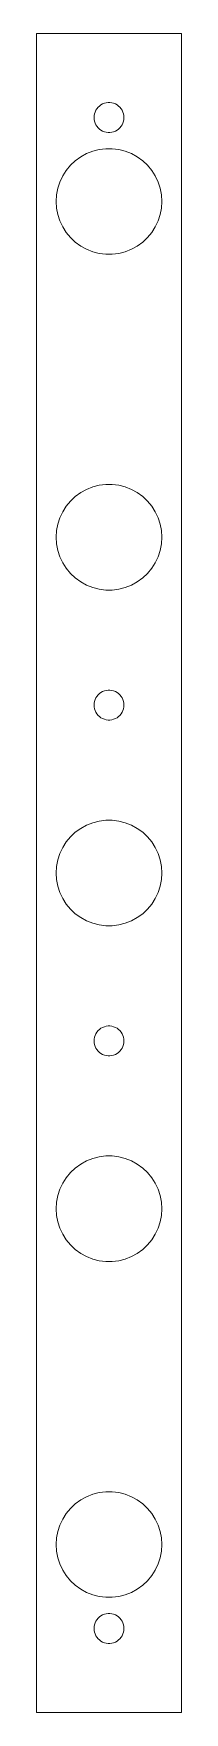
# Model space of a CAD drawing. Header units: millimetres. Extents: x 175 to 186, y -64 to 64.
import ezdxf

# ---------------------------------------------------------------- set-up
doc = ezdxf.new("R2010")
doc.units = ezdxf.units.MM
doc.layers.get('0').update_dxf_attribs({"linetype": 'CONTINUOUS', "lineweight": 0})

msp = doc.modelspace()

# ---------------------------------------------------------------- linework, layer by layer
for p, q in [((175.05, -63.5), (175.05, 63.5)), ((175.05, 63.5), (186.05, 63.5)), ((186.05, 63.5), (186.05, -63.5)), ((179.42, 57.15), (179.429, 57.292)), ((179.429, 57.008), (179.42, 57.15)), ((179.429, 57.292), (179.455, 57.431)), ((179.455, 57.431), (179.499, 57.566)), ((179.499, 57.566), (179.56, 57.695)), ((179.56, 57.695), (179.636, 57.814)), ((179.636, 57.814), (179.726, 57.924)), ((179.726, 57.924), (179.83, 58.021)), ((179.83, 58.021), (179.944, 58.104)), ((179.944, 58.104), (180.069, 58.173)), ((180.069, 58.173), (180.201, 58.225)), ((180.201, 58.225), (180.338, 58.26)), ((180.338, 58.26), (180.479, 58.278)), ((180.479, 58.278), (180.621, 58.278)), ((180.621, 58.278), (180.762, 58.26)), ((180.762, 58.26), (180.899, 58.225)), ((180.899, 58.225), (181.031, 58.173)), ((181.031, 58.173), (181.156, 58.104)), ((181.156, 58.104), (181.27, 58.021)), ((181.27, 58.021), (181.374, 57.924)), ((181.374, 57.924), (181.464, 57.814)), ((181.464, 57.814), (181.54, 57.695)), ((181.54, 57.695), (181.601, 57.566)), ((181.601, 57.566), (181.645, 57.431)), ((181.645, 57.431), (181.671, 57.292)), ((181.671, 57.292), (181.68, 57.15)), ((181.68, 57.15), (181.671, 57.008)), ((179.455, 56.869), (179.429, 57.008)), ((179.499, 56.734), (179.455, 56.869)), ((179.56, 56.605), (179.499, 56.734)), ((179.636, 56.486), (179.56, 56.605)), ((179.726, 56.376), (179.636, 56.486)), ((179.83, 56.279), (179.726, 56.376)), ((179.944, 56.196), (179.83, 56.279)), ((180.069, 56.127), (179.944, 56.196)), ((180.201, 56.075), (180.069, 56.127)), ((180.338, 56.04), (180.201, 56.075)), ((180.479, 56.022), (180.338, 56.04)), ((180.621, 56.022), (180.479, 56.022)), ((180.762, 56.04), (180.621, 56.022)), ((180.899, 56.075), (180.762, 56.04)), ((181.031, 56.127), (180.899, 56.075)), ((181.156, 56.196), (181.031, 56.127)), ((181.27, 56.279), (181.156, 56.196)), ((181.374, 56.376), (181.27, 56.279)), ((181.464, 56.486), (181.374, 56.376)), ((181.54, 56.605), (181.464, 56.486)), ((181.601, 56.734), (181.54, 56.605)), ((181.645, 56.869), (181.601, 56.734)), ((181.671, 57.008), (181.645, 56.869)), ((179.314, 54.604), (179.8, 54.729)), ((179.8, 54.729), (180.299, 54.792)), ((180.299, 54.792), (180.801, 54.792)), ((180.801, 54.792), (181.3, 54.729)), ((181.3, 54.729), (181.786, 54.604)), ((177.314, 53.151), (177.634, 53.538)), ((177.634, 53.538), (178, 53.882)), ((178, 53.882), (178.407, 54.177)), ((178.407, 54.177), (178.847, 54.419)), ((178.847, 54.419), (179.314, 54.604)), ((181.786, 54.604), (182.253, 54.419)), ((182.253, 54.419), (182.693, 54.177)), ((182.693, 54.177), (183.1, 53.882)), ((183.1, 53.882), (183.466, 53.538)), ((183.466, 53.538), (183.786, 53.151)), ((176.676, 51.795), (176.831, 52.272)), ((176.831, 52.272), (177.045, 52.727)), ((177.045, 52.727), (177.314, 53.151)), ((183.786, 53.151), (184.055, 52.727)), ((184.055, 52.727), (184.269, 52.272)), ((184.269, 52.272), (184.424, 51.795)), ((176.55, 50.8), (176.582, 51.301)), ((176.582, 50.299), (176.55, 50.8)), ((176.582, 51.301), (176.676, 51.795)), ((184.424, 51.795), (184.518, 51.301)), ((184.518, 51.301), (184.55, 50.8)), ((184.55, 50.8), (184.518, 50.299)), ((176.676, 49.805), (176.582, 50.299)), ((176.831, 49.328), (176.676, 49.805)), ((184.424, 49.805), (184.269, 49.328)), ((184.518, 50.299), (184.424, 49.805)), ((177.045, 48.873), (176.831, 49.328)), ((177.314, 48.449), (177.045, 48.873)), ((177.634, 48.062), (177.314, 48.449)), ((183.786, 48.449), (183.466, 48.062)), ((184.055, 48.873), (183.786, 48.449)), ((184.269, 49.328), (184.055, 48.873)), ((178, 47.718), (177.634, 48.062)), ((178.407, 47.423), (178, 47.718)), ((178.847, 47.181), (178.407, 47.423)), ((179.314, 46.996), (178.847, 47.181)), ((179.8, 46.871), (179.314, 46.996)), ((181.786, 46.996), (181.3, 46.871)), ((182.253, 47.181), (181.786, 46.996)), ((182.693, 47.423), (182.253, 47.181)), ((183.1, 47.718), (182.693, 47.423)), ((183.466, 48.062), (183.1, 47.718)), ((180.299, 46.808), (179.8, 46.871)), ((180.801, 46.808), (180.299, 46.808)), ((181.3, 46.871), (180.801, 46.808)), ((179.314, 29.204), (179.8, 29.329)), ((179.8, 29.329), (180.299, 29.392)), ((180.299, 29.392), (180.801, 29.392)), ((180.801, 29.392), (181.3, 29.329)), ((181.3, 29.329), (181.786, 29.204)), ((177.314, 27.751), (177.634, 28.138)), ((177.634, 28.138), (178, 28.482)), ((178, 28.482), (178.407, 28.777)), ((178.407, 28.777), (178.847, 29.019)), ((178.847, 29.019), (179.314, 29.204)), ((181.786, 29.204), (182.253, 29.019)), ((182.253, 29.019), (182.693, 28.777)), ((182.693, 28.777), (183.1, 28.482)), ((183.1, 28.482), (183.466, 28.138)), ((183.466, 28.138), (183.786, 27.751)), ((176.676, 26.395), (176.831, 26.872)), ((176.831, 26.872), (177.045, 27.327)), ((177.045, 27.327), (177.314, 27.751)), ((183.786, 27.751), (184.055, 27.327)), ((184.055, 27.327), (184.269, 26.872)), ((184.269, 26.872), (184.424, 26.395)), ((176.55, 25.4), (176.582, 25.901)), ((176.582, 24.899), (176.55, 25.4)), ((176.582, 25.901), (176.676, 26.395)), ((184.424, 26.395), (184.518, 25.901)), ((184.518, 25.901), (184.55, 25.4)), ((184.55, 25.4), (184.518, 24.899)), ((176.676, 24.405), (176.582, 24.899)), ((176.831, 23.928), (176.676, 24.405)), ((184.424, 24.405), (184.269, 23.928)), ((184.518, 24.899), (184.424, 24.405)), ((177.045, 23.473), (176.831, 23.928)), ((177.314, 23.049), (177.045, 23.473)), ((177.634, 22.662), (177.314, 23.049)), ((183.786, 23.049), (183.466, 22.662)), ((184.055, 23.473), (183.786, 23.049)), ((184.269, 23.928), (184.055, 23.473)), ((178, 22.318), (177.634, 22.662)), ((178.407, 22.023), (178, 22.318)), ((178.847, 21.781), (178.407, 22.023)), ((179.314, 21.596), (178.847, 21.781)), ((179.8, 21.471), (179.314, 21.596)), ((181.786, 21.596), (181.3, 21.471)), ((182.253, 21.781), (181.786, 21.596)), ((182.693, 22.023), (182.253, 21.781)), ((183.1, 22.318), (182.693, 22.023)), ((183.466, 22.662), (183.1, 22.318)), ((180.299, 21.408), (179.8, 21.471)), ((180.801, 21.408), (180.299, 21.408)), ((181.3, 21.471), (180.801, 21.408)), ((179.42, 12.7), (179.429, 12.842)), ((179.429, 12.558), (179.42, 12.7)), ((179.429, 12.842), (179.455, 12.981)), ((179.455, 12.981), (179.499, 13.116)), ((179.499, 13.116), (179.56, 13.245)), ((179.56, 13.245), (179.636, 13.364)), ((179.636, 13.364), (179.726, 13.474)), ((179.726, 13.474), (179.83, 13.571)), ((179.83, 13.571), (179.944, 13.654)), ((179.944, 13.654), (180.069, 13.723)), ((180.069, 13.723), (180.201, 13.775)), ((180.201, 13.775), (180.338, 13.81)), ((180.338, 13.81), (180.479, 13.828)), ((180.479, 13.828), (180.621, 13.828)), ((180.621, 13.828), (180.762, 13.81)), ((180.762, 13.81), (180.899, 13.775)), ((180.899, 13.775), (181.031, 13.723)), ((181.031, 13.723), (181.156, 13.654)), ((181.156, 13.654), (181.27, 13.571)), ((181.27, 13.571), (181.374, 13.474)), ((181.374, 13.474), (181.464, 13.364)), ((181.464, 13.364), (181.54, 13.245)), ((181.54, 13.245), (181.601, 13.116)), ((181.601, 13.116), (181.645, 12.981)), ((181.645, 12.981), (181.671, 12.842)), ((181.671, 12.842), (181.68, 12.7)), ((181.68, 12.7), (181.671, 12.558)), ((179.455, 12.419), (179.429, 12.558)), ((179.499, 12.284), (179.455, 12.419)), ((179.56, 12.155), (179.499, 12.284)), ((179.636, 12.036), (179.56, 12.155)), ((179.726, 11.926), (179.636, 12.036)), ((179.83, 11.829), (179.726, 11.926)), ((179.944, 11.746), (179.83, 11.829)), ((180.069, 11.677), (179.944, 11.746)), ((180.201, 11.625), (180.069, 11.677)), ((180.338, 11.59), (180.201, 11.625)), ((180.479, 11.572), (180.338, 11.59)), ((180.621, 11.572), (180.479, 11.572)), ((180.762, 11.59), (180.621, 11.572)), ((180.899, 11.625), (180.762, 11.59)), ((181.031, 11.677), (180.899, 11.625)), ((181.156, 11.746), (181.031, 11.677)), ((181.27, 11.829), (181.156, 11.746)), ((181.374, 11.926), (181.27, 11.829)), ((181.464, 12.036), (181.374, 11.926)), ((181.54, 12.155), (181.464, 12.036)), ((181.601, 12.284), (181.54, 12.155)), ((181.645, 12.419), (181.601, 12.284)), ((181.671, 12.558), (181.645, 12.419)), ((179.314, 3.804), (179.8, 3.929)), ((179.8, 3.929), (180.299, 3.992)), ((180.299, 3.992), (180.801, 3.992)), ((180.801, 3.992), (181.3, 3.929)), ((181.3, 3.929), (181.786, 3.804)), ((177.314, 2.351), (177.634, 2.738)), ((177.634, 2.738), (178, 3.082)), ((178, 3.082), (178.407, 3.377)), ((178.407, 3.377), (178.847, 3.619)), ((178.847, 3.619), (179.314, 3.804)), ((181.786, 3.804), (182.253, 3.619)), ((182.253, 3.619), (182.693, 3.377)), ((182.693, 3.377), (183.1, 3.082)), ((183.1, 3.082), (183.466, 2.738)), ((183.466, 2.738), (183.786, 2.351)), ((176.676, 0.995), (176.831, 1.472)), ((176.831, 1.472), (177.045, 1.927)), ((177.045, 1.927), (177.314, 2.351)), ((183.786, 2.351), (184.055, 1.927)), ((184.055, 1.927), (184.269, 1.472)), ((184.269, 1.472), (184.424, 0.995)), ((176.55, 0), (176.582, 0.501)), ((176.582, -0.501), (176.55, 0)), ((176.582, 0.501), (176.676, 0.995)), ((184.424, 0.995), (184.518, 0.501)), ((184.518, 0.501), (184.55, 0)), ((184.55, 0), (184.518, -0.501)), ((176.676, -0.995), (176.582, -0.501)), ((176.831, -1.472), (176.676, -0.995)), ((184.424, -0.995), (184.269, -1.472)), ((184.518, -0.501), (184.424, -0.995)), ((177.045, -1.927), (176.831, -1.472)), ((177.314, -2.351), (177.045, -1.927)), ((177.634, -2.738), (177.314, -2.351)), ((183.786, -2.351), (183.466, -2.738)), ((184.055, -1.927), (183.786, -2.351)), ((184.269, -1.472), (184.055, -1.927)), ((178, -3.082), (177.634, -2.738)), ((178.407, -3.377), (178, -3.082)), ((178.847, -3.619), (178.407, -3.377)), ((179.314, -3.804), (178.847, -3.619)), ((179.8, -3.929), (179.314, -3.804)), ((181.786, -3.804), (181.3, -3.929)), ((182.253, -3.619), (181.786, -3.804)), ((182.693, -3.377), (182.253, -3.619)), ((183.1, -3.082), (182.693, -3.377)), ((183.466, -2.738), (183.1, -3.082)), ((180.299, -3.992), (179.8, -3.929)), ((180.801, -3.992), (180.299, -3.992)), ((181.3, -3.929), (180.801, -3.992)), ((179.42, -12.7), (179.429, -12.558)), ((179.429, -12.842), (179.42, -12.7)), ((179.429, -12.558), (179.455, -12.419)), ((179.455, -12.419), (179.499, -12.284)), ((179.499, -12.284), (179.56, -12.155)), ((179.56, -12.155), (179.636, -12.036)), ((179.636, -12.036), (179.726, -11.926)), ((179.726, -11.926), (179.83, -11.829)), ((179.83, -11.829), (179.944, -11.746)), ((179.944, -11.746), (180.069, -11.677)), ((180.069, -11.677), (180.201, -11.625)), ((180.201, -11.625), (180.338, -11.59)), ((180.338, -11.59), (180.479, -11.572)), ((180.479, -11.572), (180.621, -11.572)), ((180.621, -11.572), (180.762, -11.59)), ((180.762, -11.59), (180.899, -11.625)), ((180.899, -11.625), (181.031, -11.677)), ((181.031, -11.677), (181.156, -11.746)), ((181.156, -11.746), (181.27, -11.829)), ((181.27, -11.829), (181.374, -11.926)), ((181.374, -11.926), (181.464, -12.036)), ((181.464, -12.036), (181.54, -12.155)), ((181.54, -12.155), (181.601, -12.284)), ((181.601, -12.284), (181.645, -12.419)), ((181.645, -12.419), (181.671, -12.558)), ((181.671, -12.558), (181.68, -12.7)), ((181.68, -12.7), (181.671, -12.842)), ((179.455, -12.981), (179.429, -12.842)), ((179.499, -13.116), (179.455, -12.981)), ((179.56, -13.245), (179.499, -13.116)), ((179.636, -13.364), (179.56, -13.245)), ((179.726, -13.474), (179.636, -13.364)), ((179.83, -13.571), (179.726, -13.474)), ((179.944, -13.654), (179.83, -13.571)), ((180.069, -13.723), (179.944, -13.654)), ((180.201, -13.775), (180.069, -13.723)), ((180.338, -13.81), (180.201, -13.775)), ((180.479, -13.828), (180.338, -13.81)), ((180.621, -13.828), (180.479, -13.828)), ((180.762, -13.81), (180.621, -13.828)), ((180.899, -13.775), (180.762, -13.81)), ((181.031, -13.723), (180.899, -13.775)), ((181.156, -13.654), (181.031, -13.723)), ((181.27, -13.571), (181.156, -13.654)), ((181.374, -13.474), (181.27, -13.571)), ((181.464, -13.364), (181.374, -13.474)), ((181.54, -13.245), (181.464, -13.364)), ((181.601, -13.116), (181.54, -13.245)), ((181.645, -12.981), (181.601, -13.116)), ((181.671, -12.842), (181.645, -12.981)), ((179.314, -21.596), (179.8, -21.471)), ((179.8, -21.471), (180.299, -21.408)), ((180.299, -21.408), (180.801, -21.408)), ((180.801, -21.408), (181.3, -21.471)), ((181.3, -21.471), (181.786, -21.596)), ((177.314, -23.049), (177.634, -22.662)), ((177.634, -22.662), (178, -22.318)), ((178, -22.318), (178.407, -22.023)), ((178.407, -22.023), (178.847, -21.781)), ((178.847, -21.781), (179.314, -21.596)), ((181.786, -21.596), (182.253, -21.781)), ((182.253, -21.781), (182.693, -22.023)), ((182.693, -22.023), (183.1, -22.318)), ((183.1, -22.318), (183.466, -22.662)), ((183.466, -22.662), (183.786, -23.049)), ((176.676, -24.405), (176.831, -23.928)), ((176.831, -23.928), (177.045, -23.473)), ((177.045, -23.473), (177.314, -23.049)), ((183.786, -23.049), (184.055, -23.473)), ((184.055, -23.473), (184.269, -23.928)), ((184.269, -23.928), (184.424, -24.405)), ((176.55, -25.4), (176.582, -24.899)), ((176.582, -25.901), (176.55, -25.4)), ((176.582, -24.899), (176.676, -24.405)), ((184.424, -24.405), (184.518, -24.899)), ((184.518, -24.899), (184.55, -25.4)), ((184.55, -25.4), (184.518, -25.901)), ((176.676, -26.395), (176.582, -25.901)), ((176.831, -26.872), (176.676, -26.395)), ((184.424, -26.395), (184.269, -26.872)), ((184.518, -25.901), (184.424, -26.395)), ((177.045, -27.327), (176.831, -26.872)), ((177.314, -27.751), (177.045, -27.327)), ((177.634, -28.138), (177.314, -27.751)), ((183.786, -27.751), (183.466, -28.138)), ((184.055, -27.327), (183.786, -27.751)), ((184.269, -26.872), (184.055, -27.327)), ((178, -28.482), (177.634, -28.138)), ((178.407, -28.777), (178, -28.482)), ((178.847, -29.019), (178.407, -28.777)), ((179.314, -29.204), (178.847, -29.019)), ((179.8, -29.329), (179.314, -29.204)), ((181.786, -29.204), (181.3, -29.329)), ((182.253, -29.019), (181.786, -29.204)), ((182.693, -28.777), (182.253, -29.019)), ((183.1, -28.482), (182.693, -28.777)), ((183.466, -28.138), (183.1, -28.482)), ((180.299, -29.392), (179.8, -29.329)), ((180.801, -29.392), (180.299, -29.392)), ((181.3, -29.329), (180.801, -29.392)), ((179.314, -46.996), (179.8, -46.871)), ((179.8, -46.871), (180.299, -46.808)), ((180.299, -46.808), (180.801, -46.808)), ((180.801, -46.808), (181.3, -46.871)), ((181.3, -46.871), (181.786, -46.996)), ((177.314, -48.449), (177.634, -48.062)), ((177.634, -48.062), (178, -47.718)), ((178, -47.718), (178.407, -47.423)), ((178.407, -47.423), (178.847, -47.181)), ((178.847, -47.181), (179.314, -46.996)), ((181.786, -46.996), (182.253, -47.181)), ((182.253, -47.181), (182.693, -47.423)), ((182.693, -47.423), (183.1, -47.718)), ((183.1, -47.718), (183.466, -48.062)), ((183.466, -48.062), (183.786, -48.449)), ((176.676, -49.805), (176.831, -49.328)), ((176.831, -49.328), (177.045, -48.873)), ((177.045, -48.873), (177.314, -48.449)), ((183.786, -48.449), (184.055, -48.873)), ((184.055, -48.873), (184.269, -49.328)), ((184.269, -49.328), (184.424, -49.805)), ((176.55, -50.8), (176.582, -50.299)), ((176.582, -51.301), (176.55, -50.8)), ((176.582, -50.299), (176.676, -49.805)), ((184.424, -49.805), (184.518, -50.299)), ((184.518, -50.299), (184.55, -50.8)), ((184.55, -50.8), (184.518, -51.301)), ((176.676, -51.795), (176.582, -51.301)), ((176.831, -52.272), (176.676, -51.795)), ((184.424, -51.795), (184.269, -52.272)), ((184.518, -51.301), (184.424, -51.795)), ((177.045, -52.727), (176.831, -52.272)), ((177.314, -53.151), (177.045, -52.727)), ((177.634, -53.538), (177.314, -53.151)), ((183.786, -53.151), (183.466, -53.538)), ((184.055, -52.727), (183.786, -53.151)), ((184.269, -52.272), (184.055, -52.727)), ((178, -53.882), (177.634, -53.538)), ((178.407, -54.177), (178, -53.882)), ((178.847, -54.419), (178.407, -54.177)), ((179.314, -54.604), (178.847, -54.419)), ((179.8, -54.729), (179.314, -54.604)), ((181.786, -54.604), (181.3, -54.729)), ((182.253, -54.419), (181.786, -54.604)), ((182.693, -54.177), (182.253, -54.419)), ((183.1, -53.882), (182.693, -54.177)), ((183.466, -53.538), (183.1, -53.882)), ((180.299, -54.792), (179.8, -54.729)), ((180.801, -54.792), (180.299, -54.792)), ((181.3, -54.729), (180.801, -54.792)), ((179.42, -57.15), (179.429, -57.008)), ((179.429, -57.292), (179.42, -57.15)), ((179.429, -57.008), (179.455, -56.869)), ((179.455, -56.869), (179.499, -56.734)), ((179.499, -56.734), (179.56, -56.605)), ((179.56, -56.605), (179.636, -56.486)), ((179.636, -56.486), (179.726, -56.376)), ((179.726, -56.376), (179.83, -56.279)), ((179.83, -56.279), (179.944, -56.196)), ((179.944, -56.196), (180.069, -56.127)), ((180.069, -56.127), (180.201, -56.075)), ((180.201, -56.075), (180.338, -56.04)), ((180.338, -56.04), (180.479, -56.022)), ((180.479, -56.022), (180.621, -56.022)), ((180.621, -56.022), (180.762, -56.04)), ((180.762, -56.04), (180.899, -56.075)), ((180.899, -56.075), (181.031, -56.127)), ((181.031, -56.127), (181.156, -56.196)), ((181.156, -56.196), (181.27, -56.279)), ((181.27, -56.279), (181.374, -56.376)), ((181.374, -56.376), (181.464, -56.486)), ((181.464, -56.486), (181.54, -56.605)), ((181.54, -56.605), (181.601, -56.734)), ((181.601, -56.734), (181.645, -56.869)), ((181.645, -56.869), (181.671, -57.008)), ((181.671, -57.008), (181.68, -57.15)), ((181.68, -57.15), (181.671, -57.292)), ((179.455, -57.431), (179.429, -57.292)), ((179.499, -57.566), (179.455, -57.431)), ((179.56, -57.695), (179.499, -57.566)), ((179.636, -57.814), (179.56, -57.695)), ((179.726, -57.924), (179.636, -57.814)), ((179.83, -58.021), (179.726, -57.924)), ((179.944, -58.104), (179.83, -58.021)), ((180.069, -58.173), (179.944, -58.104)), ((180.201, -58.225), (180.069, -58.173)), ((180.338, -58.26), (180.201, -58.225)), ((180.479, -58.278), (180.338, -58.26)), ((180.621, -58.278), (180.479, -58.278)), ((180.762, -58.26), (180.621, -58.278)), ((180.899, -58.225), (180.762, -58.26)), ((181.031, -58.173), (180.899, -58.225)), ((181.156, -58.104), (181.031, -58.173)), ((181.27, -58.021), (181.156, -58.104)), ((181.374, -57.924), (181.27, -58.021)), ((181.464, -57.814), (181.374, -57.924)), ((181.54, -57.695), (181.464, -57.814)), ((181.601, -57.566), (181.54, -57.695)), ((181.645, -57.431), (181.601, -57.566)), ((181.671, -57.292), (181.645, -57.431)), ((186.05, -63.5), (175.05, -63.5))]:
    msp.add_line(p, q)

doc.saveas('drawing.dxf')
